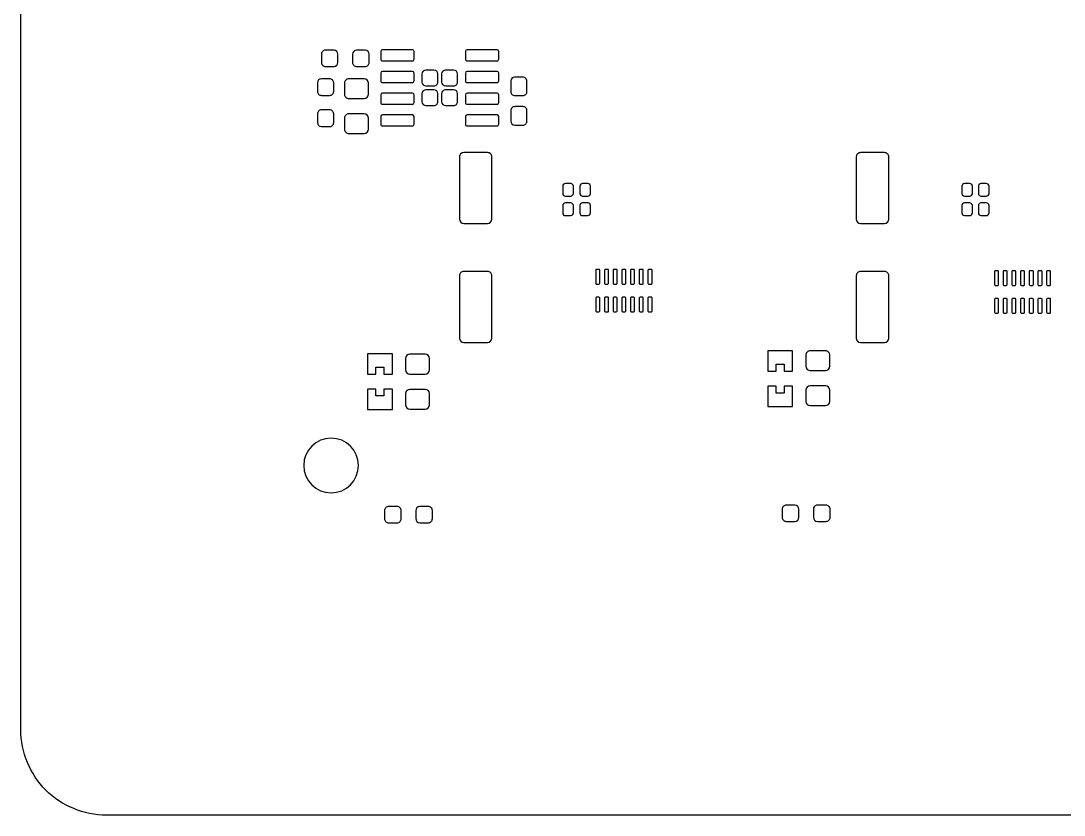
# Model space of a CAD drawing. Extents: x -72 to 103, y -93 to 77.
# Drawn here: x -59.7 to 1.3, y -52.7 to -6.3 of the extents above; entities that cross this region are included whole.
import ezdxf

# ---------------------------------------------------------------- set-up
doc = ezdxf.new("R2010")
doc.units = 0
doc.header["$MEASUREMENT"] = 0
doc.layers.get('0').update_dxf_attribs({"linetype": 'CONTINUOUS'})

msp = doc.modelspace()

# ---------------------------------------------------------------- linework, layer by layer
for points in [[(-59.655, 72.287, -0.414214), (-54.655, 77.287), (-54.655, 77.287), (75.345, 77.287), (75.345, 77.287, -0.414214), (80.345, 72.287), (80.345, 72.287), (80.345, -47.713), (80.345, -47.713, -0.414214), (75.345, -52.713), (75.345, -52.713), (-54.655, -52.713), (-54.655, -52.713, -0.414214), (-59.655, -47.713), (-59.655, -47.713), (-59.655, 72.287)], [(-41.12, -8.21, 0.408159), (-41.35, -7.97), (-41.35, -7.97), (-41.85, -7.97), (-41.85, -7.97, 0.42036), (-42.09, -8.21), (-42.09, -8.21), (-42.09, -8.68), (-42.09, -8.68, 0.42545), (-41.85, -8.92), (-41.85, -8.92), (-41.35, -8.92), (-41.35, -8.92, 0.412997), (-41.12, -8.68), (-41.12, -8.68), (-41.12, -8.21)], [(-39.29, -8.21, 0.41421), (-39.53, -7.97), (-39.53, -7.97), (-40.03, -7.97), (-40.03, -7.97, 0.414213), (-40.27, -8.21), (-40.27, -8.21), (-40.27, -8.68), (-40.27, -8.68, 0.419125), (-40.03, -8.92), (-40.03, -8.92), (-39.53, -8.92), (-39.53, -8.92, 0.419122), (-39.29, -8.68), (-39.29, -8.68), (-39.29, -8.21)], [(-36.67, -8.04, 0.412473), (-36.77, -7.94), (-36.77, -7.94), (-38.52, -7.94), (-38.52, -7.94, 0.405457), (-38.62, -8.04), (-38.62, -8.04), (-38.62, -8.49), (-38.62, -8.49, 0.41583), (-38.52, -8.59), (-38.52, -8.59), (-36.77, -8.59), (-36.77, -8.59, 0.423293), (-36.67, -8.49), (-36.67, -8.49), (-36.67, -8.04)], [(-31.72, -8.04, 0.41248), (-31.82, -7.94), (-31.82, -7.94), (-33.57, -7.94), (-33.57, -7.94, 0.405451), (-33.67, -8.04), (-33.67, -8.04), (-33.67, -8.49), (-33.67, -8.49, 0.415822), (-33.57, -8.59), (-33.57, -8.59), (-31.82, -8.59), (-31.82, -8.59, 0.4233), (-31.72, -8.49), (-31.72, -8.49), (-31.72, -8.04)], [(-35.28, -9.36, 0.410238), (-35.51, -9.13), (-35.51, -9.13), (-35.98, -9.13), (-35.98, -9.13, 0.405296), (-36.21, -9.36), (-36.21, -9.36), (-36.21, -9.83), (-36.21, -9.83, 0.410237), (-35.98, -10.06), (-35.98, -10.06), (-35.51, -10.06), (-35.51, -10.06, 0.415328), (-35.28, -9.83), (-35.28, -9.83), (-35.28, -9.36)], [(-34.13, -9.36, 0.410232), (-34.36, -9.13), (-34.36, -9.13), (-34.83, -9.13), (-34.83, -9.13, 0.405299), (-35.06, -9.36), (-35.06, -9.36), (-35.06, -9.83), (-35.06, -9.83, 0.41024), (-34.83, -10.06), (-34.83, -10.06), (-34.36, -10.06), (-34.36, -10.06, 0.415321), (-34.13, -9.83), (-34.13, -9.83), (-34.13, -9.36)], [(-41.37, -9.87, 0.41426), (-41.61, -9.64), (-41.61, -9.64), (-42.08, -9.64), (-42.08, -9.64, 0.409389), (-42.32, -9.87), (-42.32, -9.87), (-42.32, -10.37), (-42.32, -10.37, 0.419124), (-42.08, -10.61), (-42.08, -10.61), (-41.61, -10.61), (-41.61, -10.61, 0.424175), (-41.37, -10.37), (-41.37, -10.37), (-41.37, -9.87)], [(-39.34, -9.89, 0.413592), (-39.59, -9.64), (-39.59, -9.64), (-40.49, -9.64), (-40.49, -9.64, 0.420743), (-40.74, -9.89), (-40.74, -9.89), (-40.74, -10.54), (-40.74, -10.54, 0.415955), (-40.49, -10.79), (-40.49, -10.79), (-39.59, -10.79), (-39.59, -10.79, 0.408996), (-39.34, -10.54), (-39.34, -10.54), (-39.34, -9.89)], [(-36.67, -9.31, 0.412484), (-36.77, -9.21), (-36.77, -9.21), (-38.52, -9.21), (-38.52, -9.21, 0.405468), (-38.62, -9.31), (-38.62, -9.31), (-38.62, -9.76), (-38.62, -9.76, 0.415819), (-38.52, -9.86), (-38.52, -9.86), (-36.77, -9.86), (-36.77, -9.86, 0.423281), (-36.67, -9.76), (-36.67, -9.76), (-36.67, -9.31)], [(-31.72, -9.31, 0.412491), (-31.82, -9.21), (-31.82, -9.21), (-33.57, -9.21), (-33.57, -9.21, 0.405461), (-33.67, -9.31), (-33.67, -9.31), (-33.67, -9.76), (-33.67, -9.76, 0.415812), (-33.57, -9.86), (-33.57, -9.86), (-31.82, -9.86), (-31.82, -9.86, 0.423289), (-31.72, -9.76), (-31.72, -9.76), (-31.72, -9.31)], [(-30.07, -9.78, 0.414259), (-30.31, -9.55), (-30.31, -9.55), (-30.78, -9.55), (-30.78, -9.55, 0.409388), (-31.02, -9.78), (-31.02, -9.78), (-31.02, -10.38), (-31.02, -10.38, 0.419124), (-30.78, -10.62), (-30.78, -10.62), (-30.31, -10.62), (-30.31, -10.62, 0.424175), (-30.07, -10.38), (-30.07, -10.38), (-30.07, -9.78)], [(-35.28, -10.51, 0.41024), (-35.51, -10.28), (-35.51, -10.28), (-35.98, -10.28), (-35.98, -10.28, 0.405298), (-36.21, -10.51), (-36.21, -10.51), (-36.21, -10.98), (-36.21, -10.98, 0.410234), (-35.98, -11.21), (-35.98, -11.21), (-35.51, -11.21), (-35.51, -11.21, 0.415324), (-35.28, -10.98), (-35.28, -10.98), (-35.28, -10.51)], [(-34.13, -10.51, 0.410234), (-34.36, -10.28), (-34.36, -10.28), (-34.83, -10.28), (-34.83, -10.28, 0.405301), (-35.06, -10.51), (-35.06, -10.51), (-35.06, -10.98), (-35.06, -10.98, 0.410237), (-34.83, -11.21), (-34.83, -11.21), (-34.36, -11.21), (-34.36, -11.21, 0.415318), (-34.13, -10.98), (-34.13, -10.98), (-34.13, -10.51)], [(-36.67, -10.58, 0.412497), (-36.77, -10.48), (-36.77, -10.48), (-38.52, -10.48), (-38.52, -10.48, 0.40548), (-38.62, -10.58), (-38.62, -10.58), (-38.62, -11.03), (-38.62, -11.03, 0.415807), (-38.52, -11.13), (-38.52, -11.13), (-36.77, -11.13), (-36.77, -11.13, 0.423268), (-36.67, -11.03), (-36.67, -11.03), (-36.67, -10.58)], [(-31.72, -10.58, 0.412504), (-31.82, -10.48), (-31.82, -10.48), (-33.57, -10.48), (-33.57, -10.48, 0.405473), (-33.67, -10.58), (-33.67, -10.58), (-33.67, -11.03), (-33.67, -11.03, 0.415799), (-33.57, -11.13), (-33.57, -11.13), (-31.82, -11.13), (-31.82, -11.13, 0.423276), (-31.72, -11.03), (-31.72, -11.03), (-31.72, -10.58)], [(-41.37, -11.7, 0.420374), (-41.61, -11.46), (-41.61, -11.46), (-42.08, -11.46), (-42.08, -11.46, 0.415429), (-42.32, -11.7), (-42.32, -11.7), (-42.32, -12.2), (-42.32, -12.2, 0.413001), (-42.08, -12.44), (-42.08, -12.44), (-41.61, -12.44), (-41.61, -12.44, 0.417875), (-41.37, -12.2), (-41.37, -12.2), (-41.37, -11.7)], [(-30.07, -11.51, 0.420378), (-30.31, -11.27), (-30.31, -11.27), (-30.78, -11.27), (-30.78, -11.27, 0.415434), (-31.02, -11.51), (-31.02, -11.51), (-31.02, -12.11), (-31.02, -12.11, 0.412997), (-30.78, -12.35), (-30.78, -12.35), (-30.31, -12.35), (-30.31, -12.35, 0.417871), (-30.07, -12.11), (-30.07, -12.11), (-30.07, -11.51)], [(-39.34, -11.94, 0.41359), (-39.59, -11.69), (-39.59, -11.69), (-40.49, -11.69), (-40.49, -11.69, 0.420741), (-40.74, -11.94), (-40.74, -11.94), (-40.74, -12.59), (-40.74, -12.59, 0.415957), (-40.49, -12.84), (-40.49, -12.84), (-39.59, -12.84), (-39.59, -12.84, 0.408998), (-39.34, -12.59), (-39.34, -12.59), (-39.34, -11.94)], [(-36.67, -11.85, 0.412508), (-36.77, -11.75), (-36.77, -11.75), (-38.52, -11.75), (-38.52, -11.75, 0.40549), (-38.62, -11.85), (-38.62, -11.85), (-38.62, -12.3), (-38.62, -12.3, 0.415796), (-38.52, -12.4), (-38.52, -12.4), (-36.77, -12.4), (-36.77, -12.4, 0.423257), (-36.67, -12.3), (-36.67, -12.3), (-36.67, -11.85)], [(-31.72, -11.85, 0.412515), (-31.82, -11.75), (-31.82, -11.75), (-33.57, -11.75), (-33.57, -11.75, 0.405483), (-33.67, -11.85), (-33.67, -11.85), (-33.67, -12.3), (-33.67, -12.3, 0.415789), (-33.57, -12.4), (-33.57, -12.4), (-31.82, -12.4), (-31.82, -12.4, 0.423265), (-31.72, -12.3), (-31.72, -12.3), (-31.72, -11.85)], [(-32.12, -14.21, 0.419532), (-32.37, -13.96), (-32.37, -13.96), (-33.77, -13.96), (-33.77, -13.96, 0.417133), (-34.02, -14.21), (-34.02, -14.21), (-34.02, -17.86), (-34.02, -17.86, 0.410151), (-33.77, -18.11), (-33.77, -18.11), (-32.37, -18.11), (-32.37, -18.11, 0.412454), (-32.12, -17.86), (-32.12, -17.86), (-32.12, -14.21)], [(-8.92, -14.21, 0.419532), (-9.17, -13.96), (-9.17, -13.96), (-10.57, -13.96), (-10.57, -13.96, 0.41713), (-10.82, -14.21), (-10.82, -14.21), (-10.82, -17.86), (-10.82, -17.86, 0.410148), (-10.57, -18.11), (-10.57, -18.11), (-9.17, -18.11), (-9.17, -18.11, 0.412454), (-8.92, -17.86), (-8.92, -17.86), (-8.92, -14.21)], [(-27.36, -15.92, 0.404618), (-27.51, -15.77), (-27.51, -15.77), (-27.82, -15.77), (-27.82, -15.77, 0.420169), (-27.98, -15.92), (-27.98, -15.92), (-27.98, -16.35), (-27.98, -16.35, 0.416263), (-27.82, -16.5), (-27.82, -16.5), (-27.51, -16.5), (-27.51, -16.5, 0.400928), (-27.36, -16.35), (-27.36, -16.35), (-27.36, -15.92)], [(-26.36, -15.92, 0.404613), (-26.51, -15.77), (-26.51, -15.77), (-26.82, -15.77), (-26.82, -15.77, 0.420174), (-26.98, -15.92), (-26.98, -15.92), (-26.98, -16.35), (-26.98, -16.35, 0.416268), (-26.82, -16.5), (-26.82, -16.5), (-26.51, -16.5), (-26.51, -16.5, 0.400924), (-26.36, -16.35), (-26.36, -16.35), (-26.36, -15.92)], [(-4.03, -15.92, 0.418276), (-4.19, -15.77), (-4.19, -15.77), (-4.5, -15.77), (-4.5, -15.77, 0.406511), (-4.65, -15.92), (-4.65, -15.92), (-4.65, -16.35), (-4.65, -16.35, 0.402779), (-4.5, -16.5), (-4.5, -16.5), (-4.19, -16.5), (-4.19, -16.5, 0.414412), (-4.03, -16.35), (-4.03, -16.35), (-4.03, -15.92)], [(-3.06, -15.92, 0.416334), (-3.22, -15.77), (-3.22, -15.77), (-3.53, -15.77), (-3.53, -15.77, 0.404639), (-3.68, -15.92), (-3.68, -15.92), (-3.68, -16.35), (-3.68, -16.35, 0.404649), (-3.53, -16.5), (-3.53, -16.5), (-3.22, -16.5), (-3.22, -16.5, 0.416343), (-3.06, -16.35), (-3.06, -16.35), (-3.06, -15.92)], [(-27.36, -17.06, 0.414328), (-27.51, -16.9), (-27.51, -16.9), (-27.82, -16.9), (-27.82, -16.9, 0.429303), (-27.98, -17.06), (-27.98, -17.06), (-27.98, -17.48), (-27.98, -17.48, 0.425433), (-27.82, -17.64), (-27.82, -17.64), (-27.51, -17.64), (-27.51, -17.64, 0.410666), (-27.36, -17.48), (-27.36, -17.48), (-27.36, -17.06)], [(-26.36, -17.06, 0.414323), (-26.51, -16.9), (-26.51, -16.9), (-26.82, -16.9), (-26.82, -16.9, 0.429308), (-26.98, -17.06), (-26.98, -17.06), (-26.98, -17.48), (-26.98, -17.48, 0.425438), (-26.82, -17.64), (-26.82, -17.64), (-26.51, -17.64), (-26.51, -17.64, 0.410661), (-26.36, -17.48), (-26.36, -17.48), (-26.36, -17.06)], [(-4.03, -17.06, 0.427368), (-4.19, -16.9), (-4.19, -16.9), (-4.5, -16.9), (-4.5, -16.9, 0.416264), (-4.65, -17.06), (-4.65, -17.06), (-4.65, -17.48), (-4.65, -17.48, 0.412561), (-4.5, -17.64), (-4.5, -17.64), (-4.19, -17.64), (-4.19, -17.64, 0.42354), (-4.03, -17.48), (-4.03, -17.48), (-4.03, -17.06)], [(-3.06, -17.06, 0.425449), (-3.22, -16.9), (-3.22, -16.9), (-3.53, -16.9), (-3.53, -16.9, 0.414412), (-3.68, -17.06), (-3.68, -17.06), (-3.68, -17.48), (-3.68, -17.48, 0.41441), (-3.53, -17.64), (-3.53, -17.64), (-3.22, -17.64), (-3.22, -17.64, 0.425446), (-3.06, -17.48), (-3.06, -17.48), (-3.06, -17.06)], [(-32.12, -21.16, 0.419532), (-32.37, -20.91), (-32.37, -20.91), (-33.77, -20.91), (-33.77, -20.91, 0.417133), (-34.02, -21.16), (-34.02, -21.16), (-34.02, -24.81), (-34.02, -24.81, 0.410149), (-33.77, -25.06), (-33.77, -25.06), (-32.37, -25.06), (-32.37, -25.06, 0.412452), (-32.12, -24.81), (-32.12, -24.81), (-32.12, -21.16)], [(-25.81, -20.84, 0.402345), (-25.86, -20.79), (-25.86, -20.79), (-26, -20.79), (-26, -20.79, 0.438688), (-26.05, -20.84), (-26.05, -20.84), (-26.05, -21.6), (-26.05, -21.6, 0.438688), (-26, -21.65), (-26, -21.65), (-25.86, -21.65), (-25.86, -21.65, 0.402345), (-25.81, -21.6), (-25.81, -21.6), (-25.81, -20.84)], [(-25.3, -20.84, 0.450607), (-25.36, -20.79), (-25.36, -20.79), (-25.5, -20.79), (-25.5, -20.79, 0.391747), (-25.54, -20.84), (-25.54, -20.84), (-25.54, -21.6), (-25.54, -21.6, 0.391747), (-25.5, -21.65), (-25.5, -21.65), (-25.36, -21.65), (-25.36, -21.65, 0.450607), (-25.3, -21.6), (-25.3, -21.6), (-25.3, -20.84)], [(-24.8, -20.84, 0.438688), (-24.85, -20.79), (-24.85, -20.79), (-24.99, -20.79), (-24.99, -20.79, 0.402331), (-25.04, -20.84), (-25.04, -20.84), (-25.04, -21.6), (-25.04, -21.6, 0.402331), (-24.99, -21.65), (-24.99, -21.65), (-24.85, -21.65), (-24.85, -21.65, 0.438688), (-24.8, -21.6), (-24.8, -21.6), (-24.8, -20.84)], [(-24.29, -20.84, 0.42623), (-24.34, -20.79), (-24.34, -20.79), (-24.48, -20.79), (-24.48, -20.79, 0.414096), (-24.53, -20.84), (-24.53, -20.84), (-24.53, -21.6), (-24.53, -21.6, 0.414096), (-24.48, -21.65), (-24.48, -21.65), (-24.34, -21.65), (-24.34, -21.65, 0.42623), (-24.29, -21.6), (-24.29, -21.6), (-24.29, -20.84)], [(-23.78, -20.84, 0.414096), (-23.83, -20.79), (-23.83, -20.79), (-23.97, -20.79), (-23.97, -20.79, 0.42623), (-24.02, -20.84), (-24.02, -20.84), (-24.02, -21.6), (-24.02, -21.6, 0.42623), (-23.97, -21.65), (-23.97, -21.65), (-23.83, -21.65), (-23.83, -21.65, 0.414096), (-23.78, -21.6), (-23.78, -21.6), (-23.78, -20.84)], [(-23.27, -20.84, 0.402345), (-23.32, -20.79), (-23.32, -20.79), (-23.46, -20.79), (-23.46, -20.79, 0.438688), (-23.51, -20.84), (-23.51, -20.84), (-23.51, -21.6), (-23.51, -21.6, 0.438688), (-23.46, -21.65), (-23.46, -21.65), (-23.32, -21.65), (-23.32, -21.65, 0.402345), (-23.27, -21.6), (-23.27, -21.6), (-23.27, -20.84)], [(-22.76, -20.84, 0.450607), (-22.82, -20.79), (-22.82, -20.79), (-22.96, -20.79), (-22.96, -20.79, 0.391747), (-23, -20.84), (-23, -20.84), (-23, -21.6), (-23, -21.6, 0.391747), (-22.96, -21.65), (-22.96, -21.65), (-22.82, -21.65), (-22.82, -21.65, 0.450607), (-22.76, -21.6), (-22.76, -21.6), (-22.76, -20.84)], [(-8.92, -21.16, 0.419532), (-9.17, -20.91), (-9.17, -20.91), (-10.57, -20.91), (-10.57, -20.91, 0.41713), (-10.82, -21.16), (-10.82, -21.16), (-10.82, -24.81), (-10.82, -24.81, 0.410147), (-10.57, -25.06), (-10.57, -25.06), (-9.17, -25.06), (-9.17, -25.06, 0.412452), (-8.92, -24.81), (-8.92, -24.81), (-8.92, -21.16)], [(-2.5, -20.91, 0.359783), (-2.55, -20.87), (-2.55, -20.87), (-2.7, -20.87), (-2.7, -20.87, 0.350761), (-2.74, -20.91), (-2.74, -20.91), (-2.74, -21.68), (-2.74, -21.68, 0.370211), (-2.7, -21.73), (-2.7, -21.73), (-2.55, -21.73), (-2.55, -21.73, 0.371468), (-2.5, -21.68), (-2.5, -21.68), (-2.5, -20.91)], [(-2, -20.91, 0.402869), (-2.05, -20.87), (-2.05, -20.87), (-2.19, -20.87), (-2.19, -20.87, 0.370177), (-2.24, -20.91), (-2.24, -20.91), (-2.24, -21.68), (-2.24, -21.68, 0.381484), (-2.19, -21.73), (-2.19, -21.73), (-2.05, -21.73), (-2.05, -21.73, 0.41319), (-2, -21.68), (-2, -21.68), (-2, -20.91)], [(-1.49, -20.91, 0.39174), (-1.54, -20.87), (-1.54, -20.87), (-1.68, -20.87), (-1.68, -20.87, 0.380843), (-1.73, -20.91), (-1.73, -20.91), (-1.73, -21.68), (-1.73, -21.68, 0.391789), (-1.68, -21.73), (-1.68, -21.73), (-1.54, -21.73), (-1.54, -21.73, 0.402353), (-1.49, -21.68), (-1.49, -21.68), (-1.49, -20.91)], [(-0.98, -20.91, 0.380836), (-1.03, -20.87), (-1.03, -20.87), (-1.17, -20.87), (-1.17, -20.87, 0.391748), (-1.22, -20.91), (-1.22, -20.91), (-1.22, -21.68), (-1.22, -21.68, 0.40236), (-1.17, -21.73), (-1.17, -21.73), (-1.03, -21.73), (-1.03, -21.73, 0.391781), (-0.98, -21.68), (-0.98, -21.68), (-0.98, -20.91)], [(-0.47, -20.91, 0.370172), (-0.52, -20.87), (-0.52, -20.87), (-0.66, -20.87), (-0.66, -20.87, 0.402875), (-0.71, -20.91), (-0.71, -20.91), (-0.71, -21.68), (-0.71, -21.68, 0.413197), (-0.66, -21.73), (-0.66, -21.73), (-0.52, -21.73), (-0.52, -21.73, 0.381479), (-0.47, -21.68), (-0.47, -21.68), (-0.47, -20.91)], [(0.04, -20.91, 0.35978), (-0.01, -20.87), (-0.01, -20.87), (-0.16, -20.87), (-0.16, -20.87, 0.359769), (-0.21, -20.91), (-0.21, -20.91), (-0.21, -21.68), (-0.21, -21.68, 0.371454), (-0.16, -21.73), (-0.16, -21.73), (-0.01, -21.73), (-0.01, -21.73, 0.371466), (0.04, -21.68), (0.04, -21.68), (0.04, -20.91)], [(0.54, -20.91, 0.402867), (0.49, -20.87), (0.49, -20.87), (0.35, -20.87), (0.35, -20.87, 0.37018), (0.3, -20.91), (0.3, -20.91), (0.3, -21.68), (0.3, -21.68, 0.381487), (0.35, -21.73), (0.35, -21.73), (0.49, -21.73), (0.49, -21.73, 0.413189), (0.54, -21.68), (0.54, -21.68), (0.54, -20.91)], [(-25.81, -22.46, 0.381461), (-25.86, -22.41), (-25.86, -22.41), (-26, -22.41), (-26, -22.41, 0.413131), (-26.05, -22.46), (-26.05, -22.46), (-26.05, -23.23), (-26.05, -23.23, 0.402903), (-26, -23.27), (-26, -23.27), (-25.86, -23.27), (-25.86, -23.27, 0.370231), (-25.81, -23.23), (-25.81, -23.23), (-25.81, -22.46)], [(-25.3, -22.46, 0.425929), (-25.36, -22.41), (-25.36, -22.41), (-25.5, -22.41), (-25.5, -22.41, 0.370166), (-25.54, -22.46), (-25.54, -22.46), (-25.54, -23.23), (-25.54, -23.23, 0.350794), (-25.5, -23.27), (-25.5, -23.27), (-25.36, -23.27), (-25.36, -23.27, 0.422957), (-25.3, -23.23), (-25.3, -23.23), (-25.3, -22.46)], [(-24.8, -22.46, 0.413131), (-24.85, -22.41), (-24.85, -22.41), (-24.99, -22.41), (-24.99, -22.41, 0.381449), (-25.04, -22.46), (-25.04, -22.46), (-25.04, -23.23), (-25.04, -23.23, 0.370219), (-24.99, -23.27), (-24.99, -23.27), (-24.85, -23.27), (-24.85, -23.27, 0.402903), (-24.8, -23.23), (-24.8, -23.23), (-24.8, -22.46)], [(-24.29, -22.46, 0.402317), (-24.34, -22.41), (-24.34, -22.41), (-24.48, -22.41), (-24.48, -22.41, 0.391742), (-24.53, -22.46), (-24.53, -22.46), (-24.53, -23.23), (-24.53, -23.23, 0.380879), (-24.48, -23.27), (-24.48, -23.27), (-24.34, -23.27), (-24.34, -23.27, 0.391793), (-24.29, -23.23), (-24.29, -23.23), (-24.29, -22.46)], [(-23.78, -22.46, 0.391742), (-23.83, -22.41), (-23.83, -22.41), (-23.97, -22.41), (-23.97, -22.41, 0.402317), (-24.02, -22.46), (-24.02, -22.46), (-24.02, -23.23), (-24.02, -23.23, 0.391793), (-23.97, -23.27), (-23.97, -23.27), (-23.83, -23.27), (-23.83, -23.27, 0.380879), (-23.78, -23.23), (-23.78, -23.23), (-23.78, -22.46)], [(-23.27, -22.46, 0.381461), (-23.32, -22.41), (-23.32, -22.41), (-23.46, -22.41), (-23.46, -22.41, 0.413131), (-23.51, -22.46), (-23.51, -22.46), (-23.51, -23.23), (-23.51, -23.23, 0.402903), (-23.46, -23.27), (-23.46, -23.27), (-23.32, -23.27), (-23.32, -23.27, 0.370231), (-23.27, -23.23), (-23.27, -23.23), (-23.27, -22.46)], [(-22.76, -22.46, 0.425929), (-22.82, -22.41), (-22.82, -22.41), (-22.96, -22.41), (-22.96, -22.41, 0.370166), (-23, -22.46), (-23, -22.46), (-23, -23.23), (-23, -23.23, 0.350794), (-22.96, -23.27), (-22.96, -23.27), (-22.82, -23.27), (-22.82, -23.27, 0.422957), (-22.76, -23.23), (-22.76, -23.23), (-22.76, -22.46)], [(-2.5, -22.54, 0.390928), (-2.55, -22.49), (-2.55, -22.49), (-2.7, -22.49), (-2.7, -22.49, 0.391755), (-2.74, -22.54), (-2.74, -22.54), (-2.74, -23.3), (-2.74, -23.3, 0.391755), (-2.7, -23.35), (-2.7, -23.35), (-2.55, -23.35), (-2.55, -23.35, 0.390928), (-2.5, -23.3), (-2.5, -23.3), (-2.5, -22.54)], [(-2, -22.54, 0.438705), (-2.05, -22.49), (-2.05, -22.49), (-2.19, -22.49), (-2.19, -22.49, 0.40233), (-2.24, -22.54), (-2.24, -22.54), (-2.24, -23.3), (-2.24, -23.3, 0.40233), (-2.19, -23.35), (-2.19, -23.35), (-2.05, -23.35), (-2.05, -23.35, 0.438705), (-2, -23.3), (-2, -23.3), (-2, -22.54)], [(-1.49, -22.54, 0.426222), (-1.54, -22.49), (-1.54, -22.49), (-1.68, -22.49), (-1.68, -22.49, 0.414103), (-1.73, -22.54), (-1.73, -22.54), (-1.73, -23.3), (-1.73, -23.3, 0.414103), (-1.68, -23.35), (-1.68, -23.35), (-1.54, -23.35), (-1.54, -23.35, 0.426222), (-1.49, -23.3), (-1.49, -23.3), (-1.49, -22.54)], [(-0.98, -22.54, 0.414095), (-1.03, -22.49), (-1.03, -22.49), (-1.17, -22.49), (-1.17, -22.49, 0.426231), (-1.22, -22.54), (-1.22, -22.54), (-1.22, -23.3), (-1.22, -23.3, 0.426231), (-1.17, -23.35), (-1.17, -23.35), (-1.03, -23.35), (-1.03, -23.35, 0.414095), (-0.98, -23.3), (-0.98, -23.3), (-0.98, -22.54)], [(-0.47, -22.54, 0.402324), (-0.52, -22.49), (-0.52, -22.49), (-0.66, -22.49), (-0.66, -22.49, 0.438712), (-0.71, -22.54), (-0.71, -22.54), (-0.71, -23.3), (-0.71, -23.3, 0.438712), (-0.66, -23.35), (-0.66, -23.35), (-0.52, -23.35), (-0.52, -23.35, 0.402324), (-0.47, -23.3), (-0.47, -23.3), (-0.47, -22.54)], [(0.04, -22.54, 0.390926), (-0.01, -22.49), (-0.01, -22.49), (-0.16, -22.49), (-0.16, -22.49, 0.390913), (-0.21, -22.54), (-0.21, -22.54), (-0.21, -23.3), (-0.21, -23.3, 0.390913), (-0.16, -23.35), (-0.16, -23.35), (-0.01, -23.35), (-0.01, -23.35, 0.390926), (0.04, -23.3), (0.04, -23.3), (0.04, -22.54)], [(0.54, -22.54, 0.438703), (0.49, -22.49), (0.49, -22.49), (0.35, -22.49), (0.35, -22.49, 0.402332), (0.3, -22.54), (0.3, -22.54), (0.3, -23.3), (0.3, -23.3, 0.402332), (0.35, -23.35), (0.35, -23.35), (0.49, -23.35), (0.49, -23.35, 0.438703), (0.54, -23.3), (0.54, -23.3), (0.54, -22.54)], [(-12.37, -25.81, 0.421886), (-12.62, -25.55), (-12.62, -25.55), (-13.52, -25.55), (-13.52, -25.55, 0.419505), (-13.77, -25.81), (-13.77, -25.81), (-13.77, -26.46), (-13.77, -26.46, 0.40784), (-13.52, -26.71), (-13.52, -26.71), (-12.62, -26.71), (-12.62, -26.71, 0.410109), (-12.37, -26.46), (-12.37, -26.46), (-12.37, -25.81)], [(-35.77, -26, 0.410111), (-36.02, -25.75), (-36.02, -25.75), (-36.92, -25.75), (-36.92, -25.75, 0.407832), (-37.17, -26), (-37.17, -26), (-37.17, -26.66), (-37.17, -26.66, 0.407843), (-36.92, -26.91), (-36.92, -26.91), (-36.02, -26.91), (-36.02, -26.91, 0.410123), (-35.77, -26.66), (-35.77, -26.66), (-35.77, -26)], [(-35.77, -28.05, 0.410151), (-36.02, -27.81), (-36.02, -27.81), (-36.92, -27.81), (-36.92, -27.81, 0.407825), (-37.17, -28.05), (-37.17, -28.05), (-37.17, -28.71), (-37.17, -28.71, 0.40784), (-36.92, -28.96), (-36.92, -28.96), (-36.02, -28.96), (-36.02, -28.96, 0.41012), (-35.77, -28.71), (-35.77, -28.71), (-35.77, -28.05)], [(-12.37, -27.85, 0.410103), (-12.62, -27.6), (-12.62, -27.6), (-13.52, -27.6), (-13.52, -27.6, 0.407834), (-13.77, -27.85), (-13.77, -27.85), (-13.77, -28.51), (-13.77, -28.51, 0.407848), (-13.52, -28.76), (-13.52, -28.76), (-12.62, -28.76), (-12.62, -28.76, 0.410117), (-12.37, -28.51), (-12.37, -28.51), (-12.37, -27.85)], [(-43.12, -32.26, 1), (-39.92, -32.26), (-39.92, -32.26, 1), (-43.12, -32.26)], [(-37.42, -34.9, 0.415427), (-37.66, -34.66), (-37.66, -34.66), (-38.16, -34.66), (-38.16, -34.66, 0.417893), (-38.4, -34.9), (-38.4, -34.9), (-38.4, -35.37), (-38.4, -35.37, 0.417893), (-38.16, -35.61), (-38.16, -35.61), (-37.66, -35.61), (-37.66, -35.61, 0.415427), (-37.42, -35.37), (-37.42, -35.37), (-37.42, -34.9)], [(-35.6, -34.9, 0.421641), (-35.84, -34.66), (-35.84, -34.66), (-36.34, -34.66), (-36.34, -34.66, 0.411819), (-36.57, -34.9), (-36.57, -34.9), (-36.57, -35.37), (-36.57, -35.37, 0.411819), (-36.34, -35.61), (-36.34, -35.61), (-35.84, -35.61), (-35.84, -35.61, 0.421641), (-35.6, -35.37), (-35.6, -35.37), (-35.6, -34.9)], [(-14.18, -34.82, 0.41304), (-14.41, -34.58), (-14.41, -34.58), (-14.91, -34.58), (-14.91, -34.58, 0.422907), (-15.15, -34.82), (-15.15, -34.82), (-15.15, -35.29), (-15.15, -35.29, 0.420381), (-14.91, -35.53), (-14.91, -35.53), (-14.41, -35.53), (-14.41, -35.53, 0.410604), (-14.18, -35.29), (-14.18, -35.29), (-14.18, -34.82)], [(-12.35, -34.82, 0.419143), (-12.59, -34.58), (-12.59, -34.58), (-13.09, -34.58), (-13.09, -34.58, 0.416644), (-13.33, -34.82), (-13.33, -34.82), (-13.33, -35.29), (-13.33, -35.29, 0.414207), (-13.09, -35.53), (-13.09, -35.53), (-12.59, -35.53), (-12.59, -35.53, 0.416671), (-12.35, -35.29), (-12.35, -35.29), (-12.35, -34.82)]]:
    msp.add_lwpolyline(points, format="xyb")
for points in [[(-14.54, -25.56), (-15.99, -25.56), (-15.99, -25.56), (-15.99, -26.74), (-15.99, -26.74), (-15.51, -26.74), (-15.51, -26.74), (-15.51, -26.34), (-15.51, -26.34), (-15.03, -26.34), (-15.03, -26.34), (-15.03, -26.74), (-15.03, -26.74), (-14.54, -26.74), (-14.54, -26.74), (-14.54, -25.56)], [(-37.94, -25.73), (-39.39, -25.73), (-39.39, -25.73), (-39.39, -26.91), (-39.39, -26.91), (-38.91, -26.91), (-38.91, -26.91), (-38.91, -26.51), (-38.91, -26.51), (-38.43, -26.51), (-38.43, -26.51), (-38.43, -26.91), (-38.43, -26.91), (-37.94, -26.91), (-37.94, -26.91), (-37.94, -25.73)], [(-37.94, -27.8), (-38.43, -27.8), (-38.43, -27.8), (-38.43, -28.19), (-38.43, -28.19), (-38.91, -28.19), (-38.91, -28.19), (-38.91, -27.8), (-38.91, -27.8), (-39.39, -27.8), (-39.39, -27.8), (-39.39, -28.98), (-39.39, -28.98), (-37.94, -28.98), (-37.94, -28.98), (-37.94, -27.8)], [(-14.54, -27.63), (-15.03, -27.63), (-15.03, -27.63), (-15.03, -28.02), (-15.03, -28.02), (-15.51, -28.02), (-15.51, -28.02), (-15.51, -27.63), (-15.51, -27.63), (-15.99, -27.63), (-15.99, -27.63), (-15.99, -28.81), (-15.99, -28.81), (-14.54, -28.81), (-14.54, -28.81), (-14.54, -27.63)]]:
    msp.add_lwpolyline(points)

doc.saveas('drawing.dxf')
